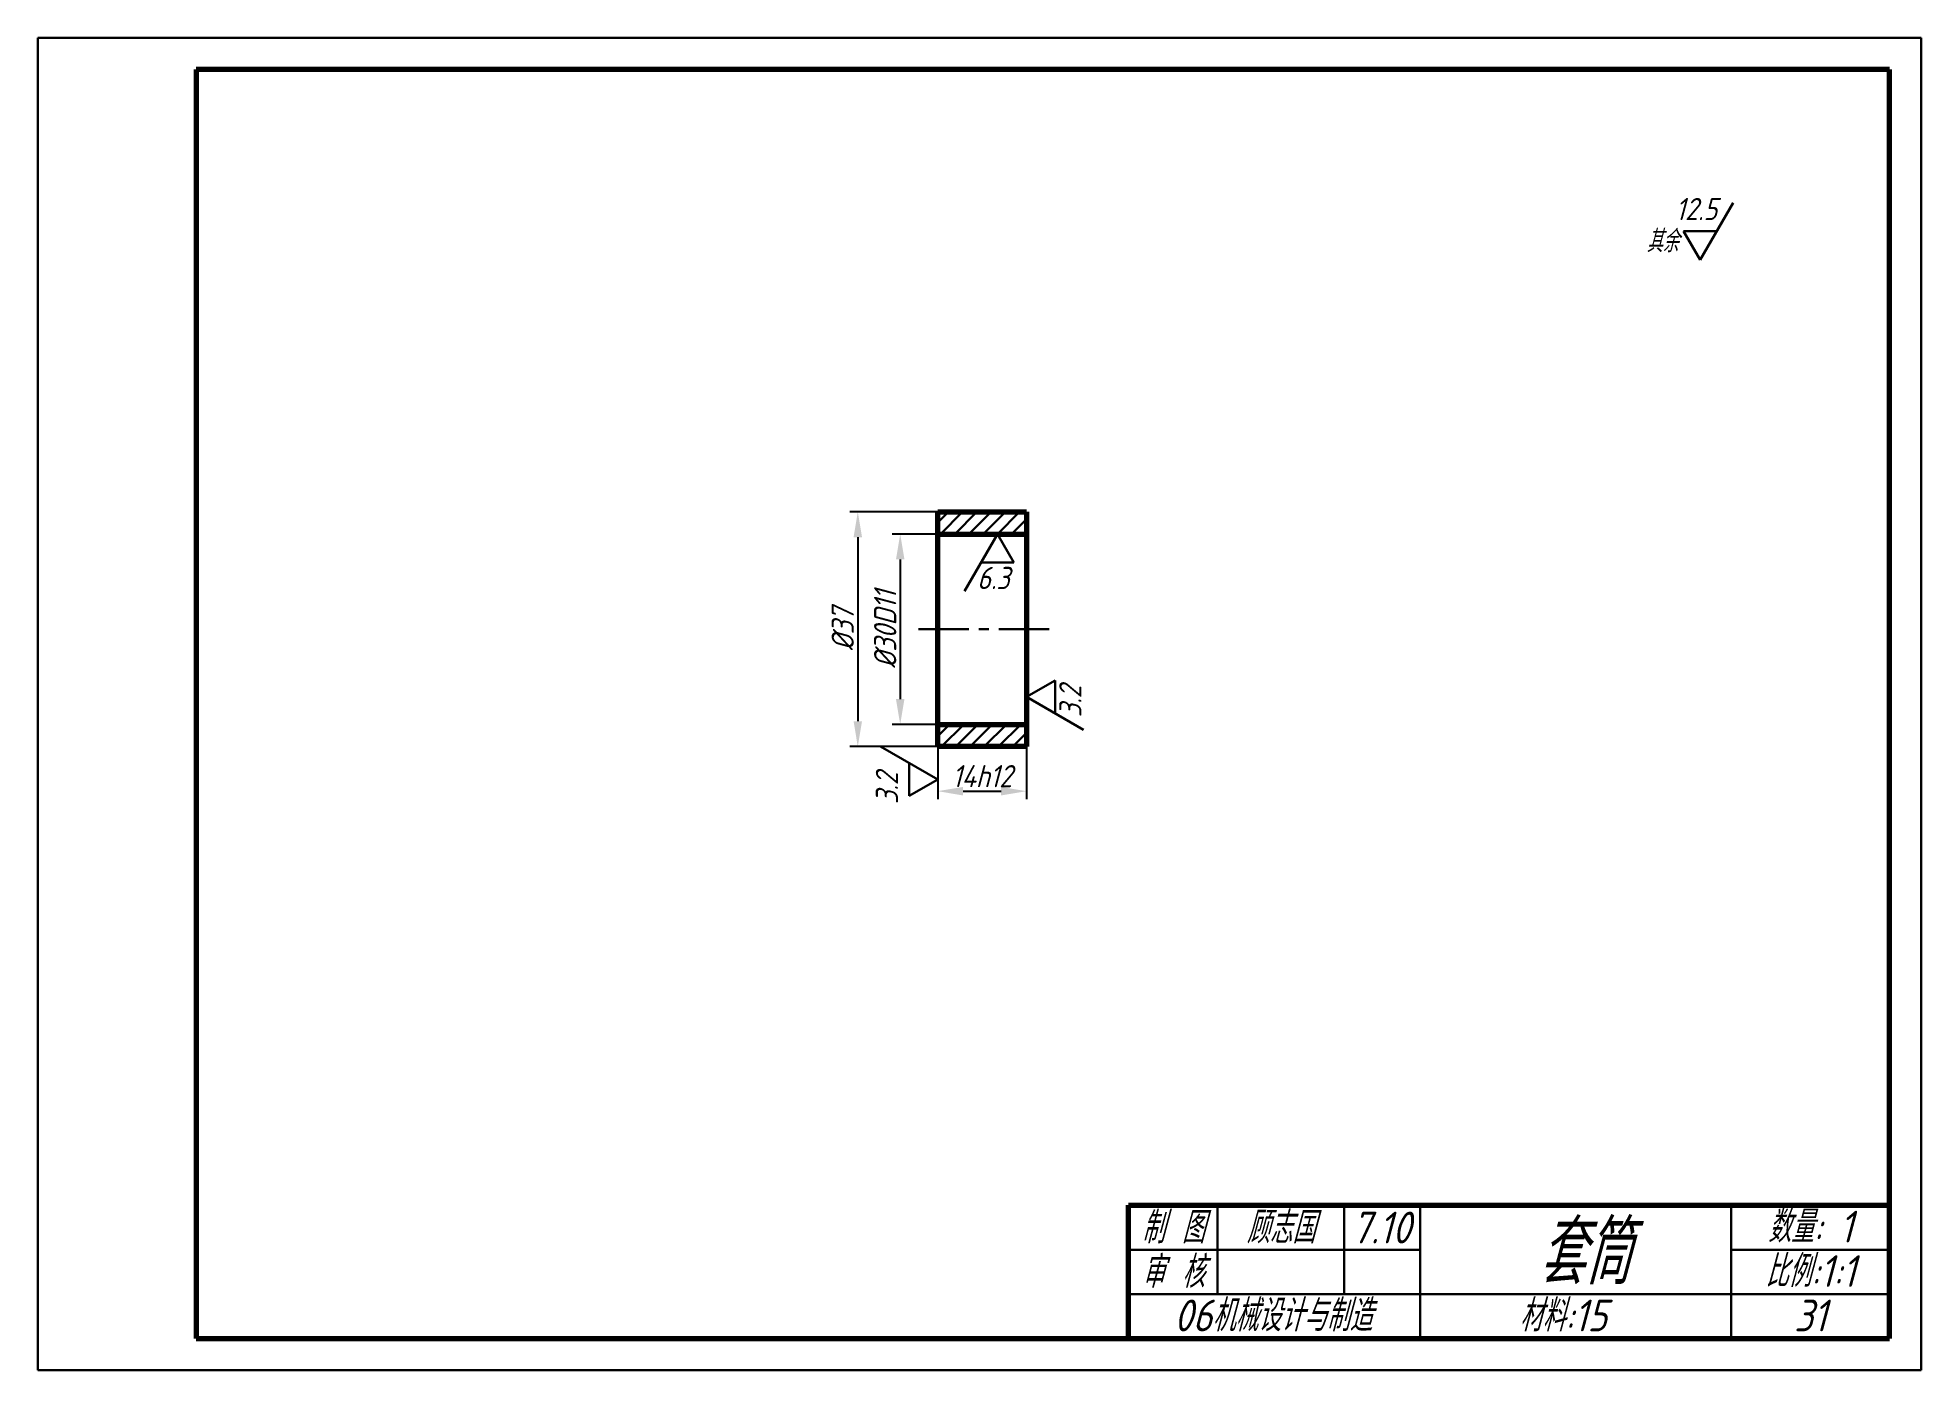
# Model space of a CAD drawing. Header units: millimetres. Extents: x -50 to 247, y 75 to 285.
import ezdxf

# ---------------------------------------------------------------- set-up
doc = ezdxf.new("R2010")
doc.units = ezdxf.units.MM
doc.header["$LTSCALE"] = 0.125
doc.linetypes.add('CENTERX2', pattern=[101.6, 63.5, -12.7, 12.7, -12.7])
for name, color, linetype, lineweight in [('文字', 6, 'Continuous', 30), ('标注线', 5, 'Continuous', 30), ('点划线', 3, 'CENTERX2', 30), ('粗实线', 7, 'Continuous', 70), ('细实线', 2, 'Continuous', 30)]:
    doc.layers.add(name, color=color, linetype=linetype, lineweight=lineweight)
doc.styles.add('样式 1', font='gbeitc.shx', dxfattribs={"bigfont": 'gbcbig.shx'})
doc.dimstyles.new('ISO-25', dxfattribs={"dimtxt": 3.5, "dimasz": 4, "dimexe": 1.25, "dimexo": 0, "dimtad": 1, "dimdsep": 46, "dimtxsty": '样式 1', "dimcen": 2.5, "dimadec": 0, "dimazin": 0, "dimtfac": 1, "dimtmove": 0, "dimatfit": 3, "dimfxl": 0, "dimtolj": 1, "dimarcsym": 0})

# ---------------------------------------------------------------- blocks, each defined once
blk = doc.blocks.new('*D2')
at = {"layer": 'Defpoints', "color": 0}
for p in [(91.67, 206.29), (85.76, 176.29), (91.67, 176.29)]:
    blk.add_point(p, dxfattribs=at)
at = {"layer": '标注线', "color": 0, "lineweight": -2}
for p, q in [((91.67, 206.29), (84.51, 206.29)), ((85.76, 202.29), (85.76, 180.29)), ((91.67, 176.29), (84.51, 176.29))]:
    blk.add_line(p, q, dxfattribs=at)
at = {"layer": '标注线', "color": 0}
for points in [[(85.09, 202.29), (86.43, 202.29), (85.76, 206.29)], [(85.09, 180.29), (86.43, 180.29), (85.76, 176.29)]]:
    blk.add_solid(points, dxfattribs=at)
at = {"layer": '标注线', "color": 0, "insert": (83.39, 191.29), "char_height": 3.5, "attachment_point": 5, "rotation": 90, "style": '样式 1'}
blk.add_mtext('\\A1;%%c30D11', dxfattribs=at)
blk = doc.blocks.new('_None')
blk = doc.blocks.new('*D3')
at = {"layer": 'Defpoints', "color": 0}
for p in [(91.67, 209.79), (79.07, 172.79), (91.67, 172.79)]:
    blk.add_point(p, dxfattribs=at)
at = {"layer": '标注线', "color": 0, "lineweight": -2}
for p, q in [((91.67, 209.79), (77.82, 209.79)), ((79.07, 205.79), (79.07, 176.79)), ((91.67, 172.79), (77.82, 172.79))]:
    blk.add_line(p, q, dxfattribs=at)
at = {"layer": '标注线', "color": 0}
for points in [[(78.41, 205.79), (79.74, 205.79), (79.07, 209.79)], [(78.41, 176.79), (79.74, 176.79), (79.07, 172.79)]]:
    blk.add_solid(points, dxfattribs=at)
at = {"layer": '标注线', "color": 0, "insert": (76.7, 191.29), "char_height": 3.5, "attachment_point": 5, "rotation": 90, "style": '样式 1'}
blk.add_mtext('\\A1;%%c37', dxfattribs=at)
blk = doc.blocks.new('*D4')
at = {"layer": 'Defpoints', "color": 0}
for p in [(91.67, 172.79), (105.67, 172.79), (105.67, 165.77)]:
    blk.add_point(p, dxfattribs=at)
at = {"layer": '标注线', "color": 0, "lineweight": -2}
for p, q in [((91.67, 172.79), (91.67, 164.52)), ((105.67, 172.79), (105.67, 164.52)), ((95.67, 165.77), (101.67, 165.77))]:
    blk.add_line(p, q, dxfattribs=at)
at = {"layer": '标注线', "color": 0}
for points in [[(95.67, 166.44), (95.67, 165.1), (91.67, 165.77)], [(101.67, 166.44), (101.67, 165.1), (105.67, 165.77)]]:
    blk.add_solid(points, dxfattribs=at)
at = {"layer": '标注线', "color": 0, "insert": (98.67, 168.14), "char_height": 3.5, "attachment_point": 5, "style": '样式 1'}
blk.add_mtext('\\A1;14h12', dxfattribs=at)
blk = doc.blocks.new('新块4')
at = {"layer": '标注线'}
for p, q in [((0, 0), (-9, 5.2)), ((-4.5, 2.6), (-4.5, -2.6)), ((-4.5, -2.6), (0, 0))]:
    blk.add_line(p, q, dxfattribs=at)
at = {"layer": '标注线', "style": '样式 1'}
blk.add_attdef('CCD', (-6.26, -3.88), '', height=3.5, rotation=90, dxfattribs=at)
blk = doc.blocks.new('新块2')
at = {"layer": '标注线'}
for p, q in [((4.5, 2.6), (0, 0)), ((0, 0), (9, -5.2)), ((4.5, -2.6), (4.5, 2.6))]:
    blk.add_line(p, q, dxfattribs=at)
at = {"layer": '标注线', "style": '样式 1'}
blk.add_attdef('CCD', (8.67, -3.21), '', height=3.5, rotation=90, dxfattribs=at)
blk = doc.blocks.new('新块1')
at = {"layer": '标注线'}
for p, q in [((0, 0), (-5.2, -9)), ((2.6, -4.5), (0, 0)), ((-2.6, -4.5), (2.6, -4.5))]:
    blk.add_line(p, q, dxfattribs=at)
at = {"layer": '标注线', "style": '样式 1'}
blk.add_attdef('CCD', (-3.21, -8.67), '', height=3.5, dxfattribs=at)
blk = doc.blocks.new('新块3')
at = {"layer": '标注线'}
for p, q in [((0, 0), (5.2, 9)), ((2.6, 4.5), (-2.6, 4.5)), ((-2.6, 4.5), (0, 0))]:
    blk.add_line(p, q, dxfattribs=at)
at = {"layer": '标注线', "style": '样式 1'}
blk.add_attdef('CCD', (-3.88, 6.26), '', height=3.5, dxfattribs=at)

msp = doc.modelspace()

# ---------------------------------------------------------------- hatches: boundary and pattern name
at = {"layer": '细实线'}
h = msp.add_hatch(dxfattribs=at)
h.set_pattern_fill('ANSI31', color=256, scale=0.5, style=0)
h.set_pattern_definition([(45, (56.4413, 0), (-1.122532, 1.122532), [])])
h.paths.add_polyline_path([(105.672, 206.287), (105.672, 209.787), (91.672, 209.787), (91.672, 206.287)])
h.paths.add_polyline_path([(105.672, 172.787), (105.672, 176.287), (91.672, 176.287), (91.672, 172.787)])

# ---------------------------------------------------------------- linework, layer by layer
at = {"layer": '点划线'}
msp.add_line((88.63, 191.287), (109.313, 191.287), dxfattribs=at)
at = {"layer": '粗实线'}
for p, q in [((241.761, 279.51), (-25.239, 279.51)), ((-25.239, 279.51), (-25.239, 79.51)), ((241.761, 79.51), (241.761, 279.51)), ((91.672, 191.287), (91.672, 209.787)), ((91.672, 209.787), (105.672, 209.787)), ((105.672, 209.787), (105.672, 172.787)), ((91.672, 206.287), (105.672, 206.287)), ((91.672, 172.787), (91.672, 191.287)), ((91.672, 176.287), (105.672, 176.287)), ((105.672, 172.787), (91.672, 172.787)), ((121.761, 100.51), (241.761, 100.51)), ((121.761, 79.51), (121.761, 100.51)), ((216.761, 100.51), (241.761, 100.51)), ((216.761, 100.51), (216.761, 100.51)), ((-25.239, 79.51), (241.761, 79.51))]:
    msp.add_line(p, q, dxfattribs=at)
at = {"layer": '细实线'}
for p, q in [((246.761, 284.51), (-50.239, 284.51)), ((-50.239, 284.51), (-50.239, 74.51)), ((246.761, 74.51), (246.761, 284.51)), ((135.761, 100.51), (135.761, 86.51)), ((155.761, 100.51), (155.761, 86.51)), ((167.761, 100.51), (167.761, 79.51)), ((216.761, 100.51), (216.761, 79.51)), ((121.761, 93.51), (167.761, 93.51)), ((216.761, 93.51), (241.761, 93.51)), ((241.761, 86.51), (121.761, 86.51)), ((-50.239, 74.51), (246.761, 74.51))]:
    msp.add_line(p, q, dxfattribs=at)

# ---------------------------------------------------------------- block references
at = {"layer": '标注线'}
for name, p, values in [('新块3', (211.881, 249.499), {'CCD': '12.5'}), ('新块1', (101.084, 206.287), {'CCD': '6.3'}), ('新块2', (105.672, 180.629), {'CCD': '3.2'}), ('新块4', (91.672, 167.618), {'CCD': '3.2'})]:
    msp.add_blockref(name, p, dxfattribs=at).add_auto_attribs(values)

# ---------------------------------------------------------------- texts
at = {"layer": '文字', "char_height": 5, "attachment_point": 5, "style": '样式 1'}
for s, insert, width in [('制 图', (128.761, 97.01), 14), ('顾志国', (145.741, 97.01), 14), ('7.10', (161.602, 97.01), 14), ('数量: 1', (229.261, 97.145), 25), ('审 核', (128.761, 90.01), 14), ('比例:1:1', (229.261, 90.145), 25), ('06机械设计与制造', (144.534, 83.145), 33.9008), ('材料:15', (190.293, 83.145), 25), ('31', (229.261, 83.145), 25)]:
    msp.add_mtext(s, dxfattribs=dict(at, insert=insert, width=width))
at = {"layer": '文字', "insert": (193.584, 93.055), "char_height": 10, "attachment_point": 5, "style": '样式 1'}
msp.add_mtext('套筒', dxfattribs=at)
at = {"layer": '标注线', "insert": (203.426, 254.191), "char_height": 3.5, "width": 18.1623, "attachment_point": 1, "style": '样式 1'}
msp.add_mtext('其余', dxfattribs=at)

# ---------------------------------------------------------------- dimensions: what is measured, and where the dimension line sits
at = {"layer": '标注线'}
for base, p1, p2, text, picture, middle in [((79.072, 172.787), (91.672, 209.787), (91.672, 172.787), '%%c<>', '*D3', (76.697, 191.287)), ((85.761, 176.287), (91.672, 206.287), (91.672, 176.287), '%%c<>D11', '*D2', (83.386, 191.287))]:
    dim = msp.add_linear_dim(base=base, p1=p1, p2=p2, angle=90, text=text, dimstyle='ISO-25', override={"dimldrblk": 'None'}, dxfattribs=at)
    dim.commit()
    dim.dimension.update_dxf_attribs({"geometry": picture, "text_midpoint": middle})
dim = msp.add_linear_dim(base=(105.672, 165.769), p1=(91.672, 172.787), p2=(105.672, 172.787), text='<>h12', dimstyle='ISO-25', override={"dimldrblk": 'None'}, dxfattribs=at)
dim.commit()
dim.dimension.update_dxf_attribs({"geometry": '*D4', "text_midpoint": (98.672, 168.144)})

doc.saveas('drawing.dxf')
